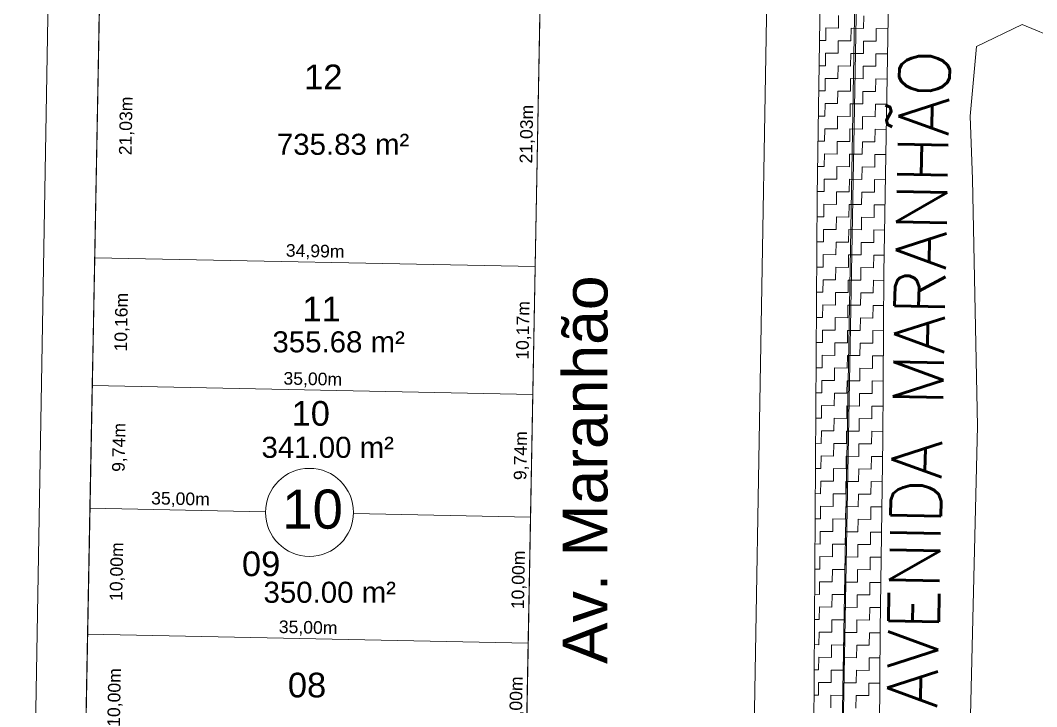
# Model space of a CAD drawing. Header units: metres. Extents: x 3808 to 8215, y 2374 to 6187.
# Drawn here: x 5342.5 to 5423.2, y 4490.5 to 4545.1 of the extents above; entities that cross this region are included whole.
import ezdxf
from ezdxf.enums import TextEntityAlignment as Align

# ---------------------------------------------------------------- set-up
doc = ezdxf.new("R2010")
doc.units = ezdxf.units.M
doc.linetypes.add('CONTINUO', pattern=[0])
for name, color, linetype in [('Areas Lotes', 1, 'Continuous'), ('Calçada', 8, 'Continuous'), ('CORREGO', 7, 'Continuous'), ('COTAS', 7, 'Continuous'), ('Lote', 7, 'Continuous'), ('LOTES_LINHAS', 7, 'Continuous'), ('Nome das Ruas', 7, 'Continuous'), ('Nº Lote', 7, 'Continuous'), ('Nº. quadra', 7, 'Continuous'), ('PERIMETRO', 7, 'CONTINUO'), ('q', 9, 'CONTINUO'), ('quadras', 7, 'Continuous')]:
    doc.layers.add(name, color=color, linetype=linetype)
doc.styles.add('Arial', font='arial.ttf')
doc.styles.add('SIMPLEX', font='simplex', dxfattribs={"height": 0.2})
doc.dimstyles.new('Copy(2) of ISO-25', dxfattribs={"dimtxt": 1, "dimasz": 2.5, "dimexe": 1.25, "dimexo": 0.625, "dimgap": 0.2, "dimtad": 1, "dimtoh": 1, "dimlfac": 1, "dimzin": 1, "dimtxsty": 'Arial', "dimblk": 'NONE', "dimcen": 0, "dimse1": 1, "dimse2": 1, "dimsd1": 1, "dimsd2": 1, "dimclrt": 256, "dimaunit": 1, "dimadec": 3, "dimazin": 0, "dimtfac": 1, "dimtmove": 0, "dimatfit": 3, "dimldrblk": 'NONE', "dimfxl": 1, "dimtolj": 1, "dimtzin": 0, "dimarcsym": 0})

# ---------------------------------------------------------------- blocks, each defined once
blk = doc.blocks.new('*D12')
at = {"layer": 'Defpoints', "color": 0, "linetype": 'Continuous', "transparency": 16777216}
for p in [(5347.871, 4496.319), (5350.96, 4496.261), (5347.684, 4486.32)]:
    blk.add_point(p, dxfattribs=at)
at = {"layer": 'COTAS', "linetype": 'Continuous', "lineweight": 5, "transparency": 16777216, "insert": (5350.066, 4491.277), "char_height": 1, "attachment_point": 5, "rotation": 88.92523, "style": 'Arial'}
blk.add_mtext('\\A1;10,00m', dxfattribs=at)
blk = doc.blocks.new('_None')
blk = doc.blocks.new('*D13')
at = {"layer": 'Defpoints', "color": 0, "linetype": 'Continuous', "transparency": 16777216}
for p in [(5348.059, 4506.317), (5351.148, 4506.259), (5347.871, 4496.319)]:
    blk.add_point(p, dxfattribs=at)
at = {"layer": 'COTAS', "linetype": 'Continuous', "lineweight": 5, "transparency": 16777216, "insert": (5350.253, 4501.275), "char_height": 1, "attachment_point": 5, "rotation": 88.92523, "style": 'Arial'}
blk.add_mtext('\\A1;10,00m', dxfattribs=at)
blk = doc.blocks.new('*D14')
at = {"layer": 'Defpoints', "color": 0, "linetype": 'Continuous', "transparency": 16777216}
for p in [(5348.241, 4516.059), (5351.331, 4516.001), (5348.059, 4506.317)]:
    blk.add_point(p, dxfattribs=at)
at = {"layer": 'COTAS', "linetype": 'Continuous', "lineweight": 5, "transparency": 16777216, "insert": (5350.438, 4511.145), "char_height": 1, "attachment_point": 5, "rotation": 88.92523, "style": 'Arial'}
blk.add_mtext('\\A1;9,74m', dxfattribs=at)
blk = doc.blocks.new('*D15')
at = {"layer": 'Defpoints', "color": 0, "linetype": 'Continuous', "transparency": 16777216}
for p in [(5348.432, 4526.221), (5351.521, 4526.163), (5348.241, 4516.059)]:
    blk.add_point(p, dxfattribs=at)
at = {"layer": 'COTAS', "linetype": 'Continuous', "lineweight": 5, "transparency": 16777216, "insert": (5350.625, 4521.097), "char_height": 1, "attachment_point": 5, "rotation": 88.92523, "style": 'Arial'}
blk.add_mtext('\\A1;10,16m', dxfattribs=at)
blk = doc.blocks.new('*D4594')
at = {"layer": 'Defpoints', "color": 0, "linetype": 'Continuous', "transparency": 16777216}
for p in [(5347.871, 4496.319), (5347.871, 4496.319), (5382.867, 4495.607)]:
    blk.add_point(p, dxfattribs=at)
at = {"layer": 'COTAS', "linetype": 'Continuous', "lineweight": 5, "transparency": 16777216, "insert": (5365.385, 4496.764), "char_height": 1, "attachment_point": 5, "rotation": 358.83464, "style": 'Arial'}
blk.add_mtext('\\A1;35,00m', dxfattribs=at)
blk = doc.blocks.new('*D4597')
at = {"layer": 'Defpoints', "color": 0, "linetype": 'Continuous', "transparency": 16777216}
for p in [(5348.241, 4516.059), (5348.241, 4516.059), (5383.231, 4515.347)]:
    blk.add_point(p, dxfattribs=at)
at = {"layer": 'COTAS', "linetype": 'Continuous', "lineweight": 5, "transparency": 16777216, "insert": (5365.753, 4516.504), "char_height": 1, "attachment_point": 5, "rotation": 358.83464, "style": 'Arial'}
blk.add_mtext('\\A1;35,00m', dxfattribs=at)
blk = doc.blocks.new('*D4713')
at = {"layer": 'Defpoints', "color": 0, "linetype": 'Continuous', "transparency": 16777216}
for p in [(5348.432, 4526.221), (5348.432, 4526.221), (5383.419, 4525.509)]:
    blk.add_point(p, dxfattribs=at)
at = {"layer": 'COTAS', "linetype": 'Continuous', "lineweight": 5, "transparency": 16777216, "insert": (5365.942, 4526.666), "char_height": 1, "attachment_point": 5, "rotation": 358.83464, "style": 'Arial'}
blk.add_mtext('\\A1;34,99m', dxfattribs=at)
blk = doc.blocks.new('*D4720')
at = {"layer": 'Defpoints', "color": 0, "linetype": 'Continuous', "transparency": 16777216}
for p in [(5382.867, 4495.607), (5382.867, 4495.607), (5382.683, 4485.608)]:
    blk.add_point(p, dxfattribs=at)
at = {"layer": 'COTAS', "linetype": 'Continuous', "lineweight": 5, "transparency": 16777216, "insert": (5381.974, 4490.622), "char_height": 1, "attachment_point": 5, "rotation": 88.94356, "style": 'Arial'}
blk.add_mtext('\\A1;10,00m', dxfattribs=at)
blk = doc.blocks.new('*D4721')
at = {"layer": 'Defpoints', "color": 0, "linetype": 'Continuous', "transparency": 16777216}
for p in [(5383.052, 4505.606), (5383.052, 4505.606), (5382.867, 4495.607)]:
    blk.add_point(p, dxfattribs=at)
at = {"layer": 'COTAS', "linetype": 'Continuous', "lineweight": 5, "transparency": 16777216, "insert": (5382.159, 4500.621), "char_height": 1, "attachment_point": 5, "rotation": 88.94356, "style": 'Arial'}
blk.add_mtext('\\A1;10,00m', dxfattribs=at)
blk = doc.blocks.new('*D4722')
at = {"layer": 'Defpoints', "color": 0, "linetype": 'Continuous', "transparency": 16777216}
for p in [(5383.052, 4515.347), (5383.231, 4515.344), (5383.052, 4505.606)]:
    blk.add_point(p, dxfattribs=at)
at = {"layer": 'COTAS', "linetype": 'Continuous', "lineweight": 5, "transparency": 16777216, "insert": (5382.34, 4510.49), "char_height": 1, "attachment_point": 5, "rotation": 88.94356, "style": 'Arial'}
blk.add_mtext('\\A1;9,74m', dxfattribs=at)
blk = doc.blocks.new('*D4723')
at = {"layer": 'Defpoints', "color": 0, "linetype": 'Continuous', "transparency": 16777216}
for p in [(5383.231, 4525.513), (5383.419, 4525.51), (5383.052, 4515.347)]:
    blk.add_point(p, dxfattribs=at)
at = {"layer": 'COTAS', "linetype": 'Continuous', "lineweight": 5, "transparency": 16777216, "insert": (5382.524, 4520.442), "char_height": 1, "attachment_point": 5, "rotation": 88.94356, "style": 'Arial'}
blk.add_mtext('\\A1;10,17m', dxfattribs=at)
blk = doc.blocks.new('*D4724')
at = {"layer": 'Defpoints', "color": 0, "linetype": 'Continuous', "transparency": 16777216}
for p in [(5383.806, 4546.532), (5383.806, 4546.532), (5383.231, 4525.513)]:
    blk.add_point(p, dxfattribs=at)
at = {"layer": 'COTAS', "linetype": 'Continuous', "lineweight": 5, "transparency": 16777216, "insert": (5382.812, 4536.035), "char_height": 1, "attachment_point": 5, "rotation": 88.94356, "style": 'Arial'}
blk.add_mtext('\\A1;21,03m', dxfattribs=at)
blk = doc.blocks.new('*D4727')
at = {"layer": 'Defpoints', "color": 0, "linetype": 'Continuous', "transparency": 16777216}
for p in [(5348.826, 4547.243), (5348.432, 4526.221), (5351.594, 4526.162)]:
    blk.add_point(p, dxfattribs=at)
at = {"layer": 'COTAS', "linetype": 'Continuous', "lineweight": 5, "transparency": 16777216, "insert": (5350.991, 4536.688), "char_height": 1, "attachment_point": 5, "rotation": 88.92523, "style": 'Arial'}
blk.add_mtext('\\A1;21,03m', dxfattribs=at)
blk = doc.blocks.new('*D4734')
at = {"layer": 'Defpoints', "color": 0, "linetype": 'Continuous', "transparency": 16777216}
for p in [(5348.059, 4506.329), (5348.059, 4506.317), (5383.052, 4505.606)]:
    blk.add_point(p, dxfattribs=at)
at = {"layer": 'COTAS', "linetype": 'Continuous', "lineweight": 5, "transparency": 16777216, "insert": (5355.245, 4506.984), "char_height": 1, "attachment_point": 5, "rotation": 358.83464, "style": 'Arial'}
blk.add_mtext('\\A1;35,00m', dxfattribs=at)

msp = doc.modelspace()

# ---------------------------------------------------------------- linework, layer by layer
at = {"layer": 'Calçada', "linetype": 'Continuous', "lineweight": 5}
for p, q in [((5345.631, 4599.08), (5342.526, 4418.768)), ((5402.69, 4597.559), (5399.576, 4417.771))]:
    msp.add_line(p, q, dxfattribs=at)
at = {"layer": 'CORREGO', "color": 5, "linetype": 'CONTINUO', "lineweight": 5}
for p, q in [((5405.803, 4531.129, 271.364), (5406.374, 4565.278, 271.364)), ((5411.516, 4548.146, 271.364), (5411.113, 4525.001, 271.364)), ((5405.487, 4480.744, 271.364), (5405.803, 4531.129, 271.364)), ((5411.113, 4525.001, 271.364), (5411.018, 4511.803, 271.364)), ((5411.018, 4511.803, 271.364), (5410.83, 4496.628, 271.364)), ((5410.83, 4496.628, 271.364), (5410.68, 4477.309, 271.364))]:
    msp.add_line(p, q, dxfattribs=at)
at = {"layer": 'Lote', "lineweight": 5}
for p, q in [((5383.419, 4525.509), (5348.432, 4526.221)), ((5383.231, 4515.347), (5348.241, 4516.059)), ((5361.995, 4506.034), (5348.059, 4506.317)), ((5383.052, 4505.606), (5368.985, 4505.892)), ((5382.867, 4495.607), (5347.871, 4496.319))]:
    msp.add_line(p, q, dxfattribs=at)
at = {"layer": 'Lote', "linetype": 'Continuous', "lineweight": 5, "flags": 128}
for points in [[(5348.826, 4547.243), (5348.432, 4526.221), (5383.419, 4525.509), (5383.806, 4546.532)], [(5383.231, 4515.347), (5383.419, 4525.509), (5348.432, 4526.221), (5348.241, 4516.059)], [(5382.683, 4485.608), (5382.867, 4495.607), (5347.871, 4496.319), (5347.684, 4486.32)]]:
    msp.add_lwpolyline(points, close=True, dxfattribs=at)
at = {"layer": 'Lote', "linetype": 'Continuous', "lineweight": 5}
msp.add_lwpolyline([(5348.826, 4547.243), (5383.801, 4546.532), (5383.419, 4525.509), (5348.432, 4526.221)], close=True, dxfattribs=at)
at = {"layer": 'Lote', "linetype": 'Continuous', "lineweight": 5, "flags": 128}
for points in [[(5368.985, 4505.892), (5383.052, 4505.606), (5383.231, 4515.347), (5348.241, 4516.059), (5348.059, 4506.317), (5361.995, 4506.034)], [(5361.995, 4506.034), (5348.059, 4506.317), (5347.871, 4496.319), (5382.867, 4495.607), (5383.052, 4505.606), (5368.985, 4505.892)]]:
    msp.add_lwpolyline(points, dxfattribs=at)
at = {"layer": 'LOTES_LINHAS', "color": 5, "lineweight": 5}
for p, q in [((5411.516, 4548.146), (5411.113, 4525.001)), ((5418.482, 4542.99), (5422.103, 4544.734)), ((5422.103, 4544.734), (5426.354, 4542.984)), ((5417.975, 4537.454), (5418.482, 4542.99)), ((5418.145, 4532.47), (5417.975, 4537.454)), ((5418.556, 4512.831), (5418.145, 4532.47)), ((5411.113, 4525.001), (5411.018, 4511.803)), ((5417.839, 4484.148), (5418.556, 4512.831)), ((5411.018, 4511.803), (5410.83, 4496.628)), ((5410.83, 4496.628), (5410.68, 4477.309))]:
    msp.add_line(p, q, dxfattribs=at)
at = {"layer": 'LOTES_LINHAS', "color": 5, "linetype": 'Continuous', "lineweight": 5}
for p, q in [((5407.507, 4544.457), (5407.518, 4545.457)), ((5409.507, 4544.435), (5409.518, 4545.435)), ((5406.496, 4543.469), (5406.507, 4544.469)), ((5406.507, 4544.469), (5407.507, 4544.457)), ((5408.496, 4543.446), (5408.507, 4544.446)), ((5408.507, 4544.446), (5409.507, 4544.435)), ((5410.495, 4543.424), (5410.507, 4544.424)), ((5410.507, 4544.424), (5411.451, 4544.413)), ((5406.009, 4543.474), (5406.496, 4543.469)), ((5407.484, 4542.458), (5407.496, 4543.458)), ((5407.496, 4543.458), (5408.496, 4543.446)), ((5409.484, 4542.435), (5409.495, 4543.435)), ((5409.495, 4543.435), (5410.495, 4543.424)), ((5406.473, 4541.469), (5406.484, 4542.469)), ((5406.484, 4542.469), (5407.484, 4542.458)), ((5408.473, 4541.446), (5408.484, 4542.446)), ((5408.484, 4542.446), (5409.484, 4542.435)), ((5410.473, 4541.424), (5410.484, 4542.424)), ((5410.484, 4542.424), (5411.416, 4542.413)), ((5405.976, 4541.475), (5406.473, 4541.469)), ((5407.462, 4540.458), (5407.473, 4541.458)), ((5407.473, 4541.458), (5408.473, 4541.446)), ((5409.462, 4540.435), (5409.473, 4541.435)), ((5409.473, 4541.435), (5410.473, 4541.424)), ((5406.451, 4539.469), (5406.462, 4540.469)), ((5406.462, 4540.469), (5407.462, 4540.458)), ((5408.451, 4539.447), (5408.462, 4540.446)), ((5408.462, 4540.446), (5409.462, 4540.435)), ((5410.45, 4539.424), (5410.462, 4540.424)), ((5410.462, 4540.424), (5411.381, 4540.414)), ((5405.942, 4539.475), (5406.451, 4539.469)), ((5407.439, 4538.458), (5407.451, 4539.458)), ((5407.451, 4539.458), (5408.451, 4539.447)), ((5409.439, 4538.435), (5409.45, 4539.435)), ((5409.45, 4539.435), (5410.45, 4539.424)), ((5406.428, 4537.469), (5406.439, 4538.469)), ((5406.439, 4538.469), (5407.439, 4538.458)), ((5408.428, 4537.447), (5408.439, 4538.447)), ((5408.439, 4538.447), (5409.439, 4538.435)), ((5410.428, 4537.424), (5410.439, 4538.424)), ((5410.439, 4538.424), (5411.347, 4538.414)), ((5405.909, 4537.475), (5406.428, 4537.469)), ((5407.417, 4536.458), (5407.428, 4537.458)), ((5407.428, 4537.458), (5408.428, 4537.447)), ((5409.417, 4536.435), (5409.428, 4537.435)), ((5409.428, 4537.435), (5410.428, 4537.424)), ((5406.406, 4535.469), (5406.417, 4536.469)), ((5406.417, 4536.469), (5407.417, 4536.458)), ((5408.405, 4535.447), (5408.417, 4536.447)), ((5408.417, 4536.447), (5409.417, 4536.435)), ((5410.405, 4535.424), (5410.417, 4536.424)), ((5410.417, 4536.424), (5411.312, 4536.414)), ((5405.875, 4535.475), (5406.406, 4535.469)), ((5407.394, 4534.458), (5407.406, 4535.458)), ((5407.406, 4535.458), (5408.405, 4535.447)), ((5409.394, 4534.436), (5409.405, 4535.436)), ((5409.405, 4535.436), (5410.405, 4535.424)), ((5406.383, 4533.469), (5406.394, 4534.469)), ((5406.394, 4534.469), (5407.394, 4534.458)), ((5408.383, 4533.447), (5408.394, 4534.447)), ((5408.394, 4534.447), (5409.394, 4534.436)), ((5410.383, 4533.424), (5410.394, 4534.424)), ((5410.394, 4534.424), (5411.277, 4534.414)), ((5405.842, 4533.476), (5406.383, 4533.469)), ((5407.372, 4532.458), (5407.383, 4533.458)), ((5407.383, 4533.458), (5408.383, 4533.447)), ((5409.372, 4532.436), (5409.383, 4533.436)), ((5409.383, 4533.436), (5410.383, 4533.424)), ((5406.361, 4531.47), (5406.372, 4532.469)), ((5406.372, 4532.469), (5407.372, 4532.458)), ((5408.36, 4531.447), (5408.372, 4532.447)), ((5408.372, 4532.447), (5409.372, 4532.436)), ((5410.36, 4531.425), (5410.372, 4532.424)), ((5410.372, 4532.424), (5411.242, 4532.415)), ((5405.809, 4531.476), (5406.361, 4531.47)), ((5407.349, 4530.458), (5407.361, 4531.458)), ((5407.361, 4531.458), (5408.36, 4531.447)), ((5409.349, 4530.436), (5409.36, 4531.436)), ((5409.36, 4531.436), (5410.36, 4531.425)), ((5406.338, 4529.47), (5406.349, 4530.47)), ((5406.349, 4530.47), (5407.349, 4530.458)), ((5408.338, 4529.447), (5408.349, 4530.447)), ((5408.349, 4530.447), (5409.349, 4530.436)), ((5410.338, 4529.425), (5410.349, 4530.425)), ((5410.349, 4530.425), (5411.207, 4530.415)), ((5405.792, 4529.476), (5406.338, 4529.47)), ((5407.327, 4528.458), (5407.338, 4529.458)), ((5407.338, 4529.458), (5408.338, 4529.447)), ((5409.327, 4528.436), (5409.338, 4529.436)), ((5409.338, 4529.436), (5410.338, 4529.425)), ((5406.316, 4527.47), (5406.327, 4528.47)), ((5406.327, 4528.47), (5407.327, 4528.458)), ((5408.315, 4527.447), (5408.327, 4528.447)), ((5408.327, 4528.447), (5409.327, 4528.436)), ((5410.315, 4527.425), (5410.327, 4528.425)), ((5410.327, 4528.425), (5411.173, 4528.415)), ((5405.78, 4527.476), (5406.316, 4527.47)), ((5407.304, 4526.459), (5407.316, 4527.459)), ((5407.316, 4527.459), (5408.315, 4527.447)), ((5409.304, 4526.436), (5409.315, 4527.436)), ((5409.315, 4527.436), (5410.315, 4527.425)), ((5406.293, 4525.47), (5406.304, 4526.47)), ((5406.304, 4526.47), (5407.304, 4526.459)), ((5408.293, 4525.447), (5408.304, 4526.447)), ((5408.304, 4526.447), (5409.304, 4526.436)), ((5410.293, 4525.425), (5410.304, 4526.425)), ((5410.304, 4526.425), (5411.138, 4526.415)), ((5405.767, 4525.476), (5406.293, 4525.47)), ((5407.282, 4524.459), (5407.293, 4525.459)), ((5407.293, 4525.459), (5408.293, 4525.447)), ((5409.282, 4524.436), (5409.293, 4525.436)), ((5409.293, 4525.436), (5410.293, 4525.425)), ((5406.271, 4523.47), (5406.282, 4524.47)), ((5406.282, 4524.47), (5407.282, 4524.459)), ((5408.27, 4523.448), (5408.282, 4524.447)), ((5408.282, 4524.447), (5409.282, 4524.436)), ((5410.27, 4523.425), (5410.282, 4524.425)), ((5410.282, 4524.425), (5411.109, 4524.416)), ((5405.755, 4523.476), (5406.271, 4523.47)), ((5407.259, 4522.459), (5407.27, 4523.459)), ((5407.27, 4523.459), (5408.27, 4523.448)), ((5409.259, 4522.436), (5409.27, 4523.436)), ((5409.27, 4523.436), (5410.27, 4523.425)), ((5406.248, 4521.47), (5406.259, 4522.47)), ((5406.259, 4522.47), (5407.259, 4522.459)), ((5408.248, 4521.448), (5408.259, 4522.448)), ((5408.259, 4522.448), (5409.259, 4522.436)), ((5410.248, 4521.425), (5410.259, 4522.425)), ((5410.259, 4522.425), (5411.095, 4522.416)), ((5405.742, 4521.476), (5406.248, 4521.47)), ((5407.237, 4520.459), (5407.248, 4521.459)), ((5407.248, 4521.459), (5408.248, 4521.448)), ((5409.237, 4520.436), (5409.248, 4521.436)), ((5409.248, 4521.436), (5410.248, 4521.425)), ((5406.226, 4519.47), (5406.237, 4520.47)), ((5406.237, 4520.47), (5407.237, 4520.459)), ((5408.225, 4519.448), (5408.237, 4520.448)), ((5408.237, 4520.448), (5409.237, 4520.436)), ((5410.225, 4519.425), (5410.237, 4520.425)), ((5410.237, 4520.425), (5411.08, 4520.416)), ((5405.73, 4519.476), (5406.226, 4519.47)), ((5407.214, 4518.459), (5407.225, 4519.459)), ((5407.225, 4519.459), (5408.225, 4519.448)), ((5409.214, 4518.437), (5409.225, 4519.437)), ((5409.225, 4519.437), (5410.225, 4519.425)), ((5406.203, 4517.47), (5406.214, 4518.47)), ((5406.214, 4518.47), (5407.214, 4518.459)), ((5408.203, 4517.448), (5408.214, 4518.448)), ((5408.214, 4518.448), (5409.214, 4518.437)), ((5410.203, 4517.425), (5410.214, 4518.425)), ((5410.214, 4518.425), (5411.066, 4518.416)), ((5405.717, 4517.476), (5406.203, 4517.47)), ((5407.192, 4516.459), (5407.203, 4517.459)), ((5407.203, 4517.459), (5408.203, 4517.448)), ((5409.192, 4516.437), (5409.203, 4517.437)), ((5409.203, 4517.437), (5410.203, 4517.425)), ((5406.181, 4515.471), (5406.192, 4516.47)), ((5406.192, 4516.47), (5407.192, 4516.459)), ((5408.18, 4515.448), (5408.192, 4516.448)), ((5408.192, 4516.448), (5409.192, 4516.437)), ((5410.18, 4515.426), (5410.192, 4516.425)), ((5410.192, 4516.425), (5411.052, 4516.416)), ((5405.705, 4515.476), (5406.181, 4515.471)), ((5407.169, 4514.459), (5407.18, 4515.459)), ((5407.18, 4515.459), (5408.18, 4515.448)), ((5409.169, 4514.437), (5409.18, 4515.437)), ((5409.18, 4515.437), (5410.18, 4515.426)), ((5406.158, 4513.471), (5406.169, 4514.471)), ((5406.169, 4514.471), (5407.169, 4514.459)), ((5408.158, 4513.448), (5408.169, 4514.448)), ((5408.169, 4514.448), (5409.169, 4514.437)), ((5410.158, 4513.426), (5410.169, 4514.426)), ((5410.169, 4514.426), (5411.037, 4514.416)), ((5405.692, 4513.476), (5406.158, 4513.471)), ((5407.147, 4512.459), (5407.158, 4513.459)), ((5407.158, 4513.459), (5408.158, 4513.448)), ((5409.147, 4512.437), (5409.158, 4513.437)), ((5409.158, 4513.437), (5410.158, 4513.426)), ((5406.136, 4511.471), (5406.147, 4512.471)), ((5406.147, 4512.471), (5407.147, 4512.459)), ((5408.135, 4511.448), (5408.147, 4512.448)), ((5408.147, 4512.448), (5409.147, 4512.437)), ((5410.135, 4511.426), (5410.147, 4512.426)), ((5410.147, 4512.426), (5411.023, 4512.416)), ((5405.68, 4511.476), (5406.136, 4511.471)), ((5407.124, 4510.46), (5407.135, 4511.46)), ((5407.135, 4511.46), (5408.135, 4511.448)), ((5409.124, 4510.437), (5409.135, 4511.437)), ((5409.135, 4511.437), (5410.135, 4511.426)), ((5406.113, 4509.471), (5406.124, 4510.471)), ((5406.124, 4510.471), (5407.124, 4510.46)), ((5408.113, 4509.448), (5408.124, 4510.448)), ((5408.124, 4510.448), (5409.124, 4510.437)), ((5410.113, 4509.426), (5410.124, 4510.426)), ((5410.124, 4510.426), (5411.001, 4510.416)), ((5405.667, 4509.476), (5406.113, 4509.471)), ((5407.102, 4508.46), (5407.113, 4509.46)), ((5407.113, 4509.46), (5408.113, 4509.448)), ((5409.102, 4508.437), (5409.113, 4509.437)), ((5409.113, 4509.437), (5410.113, 4509.426)), ((5406.09, 4507.471), (5406.102, 4508.471)), ((5406.102, 4508.471), (5407.102, 4508.46)), ((5408.09, 4507.449), (5408.102, 4508.448)), ((5408.102, 4508.448), (5409.102, 4508.437)), ((5410.09, 4507.426), (5410.101, 4508.426)), ((5410.101, 4508.426), (5410.976, 4508.416)), ((5405.655, 4507.476), (5406.09, 4507.471)), ((5407.079, 4506.46), (5407.09, 4507.46)), ((5407.09, 4507.46), (5408.09, 4507.449)), ((5409.079, 4506.437), (5409.09, 4507.437)), ((5409.09, 4507.437), (5410.09, 4507.426)), ((5406.068, 4505.471), (5406.079, 4506.471)), ((5406.079, 4506.471), (5407.079, 4506.46)), ((5408.068, 4505.449), (5408.079, 4506.449)), ((5408.079, 4506.449), (5409.079, 4506.437)), ((5410.068, 4505.426), (5410.079, 4506.426)), ((5410.079, 4506.426), (5410.951, 4506.416)), ((5405.642, 4505.476), (5406.068, 4505.471)), ((5407.057, 4504.46), (5407.068, 4505.46)), ((5407.068, 4505.46), (5408.068, 4505.449)), ((5409.057, 4504.437), (5409.068, 4505.437)), ((5409.068, 4505.437), (5410.068, 4505.426)), ((5406.045, 4503.471), (5406.057, 4504.471)), ((5406.057, 4504.471), (5407.057, 4504.46)), ((5408.045, 4503.449), (5408.057, 4504.449)), ((5408.057, 4504.449), (5409.057, 4504.437)), ((5410.045, 4503.426), (5410.056, 4504.426)), ((5410.056, 4504.426), (5410.927, 4504.416)), ((5405.63, 4503.476), (5406.045, 4503.471)), ((5407.034, 4502.46), (5407.045, 4503.46)), ((5407.045, 4503.46), (5408.045, 4503.449)), ((5409.034, 4502.438), (5409.045, 4503.438)), ((5409.045, 4503.438), (5410.045, 4503.426)), ((5406.023, 4501.471), (5406.034, 4502.471)), ((5406.034, 4502.471), (5407.034, 4502.46)), ((5408.023, 4501.449), (5408.034, 4502.449)), ((5408.034, 4502.449), (5409.034, 4502.438)), ((5410.023, 4501.426), (5410.034, 4502.426)), ((5410.034, 4502.426), (5410.902, 4502.417)), ((5405.617, 4501.476), (5406.023, 4501.471)), ((5407.012, 4500.46), (5407.023, 4501.46)), ((5407.023, 4501.46), (5408.023, 4501.449)), ((5409.012, 4500.438), (5409.023, 4501.438)), ((5409.023, 4501.438), (5410.023, 4501.426)), ((5406, 4499.472), (5406.012, 4500.472)), ((5406.012, 4500.472), (5407.012, 4500.46)), ((5408, 4499.449), (5408.012, 4500.449)), ((5408.012, 4500.449), (5409.012, 4500.438)), ((5410, 4499.427), (5410.011, 4500.426)), ((5410.011, 4500.426), (5410.877, 4500.417)), ((5405.605, 4499.476), (5406, 4499.472)), ((5406.989, 4498.46), (5407, 4499.46)), ((5407, 4499.46), (5408, 4499.449)), ((5408.989, 4498.438), (5409, 4499.438)), ((5409, 4499.438), (5410, 4499.427)), ((5405.978, 4497.472), (5405.989, 4498.472)), ((5405.989, 4498.472), (5406.989, 4498.46)), ((5407.978, 4497.449), (5407.989, 4498.449)), ((5407.989, 4498.449), (5408.989, 4498.438)), ((5409.978, 4497.427), (5409.989, 4498.427)), ((5409.989, 4498.427), (5410.852, 4498.417)), ((5405.592, 4497.476), (5405.978, 4497.472)), ((5406.967, 4496.461), (5406.978, 4497.46)), ((5406.978, 4497.46), (5407.978, 4497.449)), ((5408.966, 4496.438), (5408.978, 4497.438)), ((5408.978, 4497.438), (5409.978, 4497.427)), ((5405.955, 4495.472), (5405.967, 4496.472)), ((5405.967, 4496.472), (5406.967, 4496.461)), ((5407.955, 4495.449), (5407.967, 4496.449)), ((5407.967, 4496.449), (5408.966, 4496.438)), ((5409.955, 4495.427), (5409.966, 4496.427)), ((5409.966, 4496.427), (5410.828, 4496.417)), ((5405.58, 4495.476), (5405.955, 4495.472)), ((5406.944, 4494.461), (5406.955, 4495.461)), ((5406.955, 4495.461), (5407.955, 4495.449)), ((5408.944, 4494.438), (5408.955, 4495.438)), ((5408.955, 4495.438), (5409.955, 4495.427)), ((5405.933, 4493.472), (5405.944, 4494.472)), ((5405.944, 4494.472), (5406.944, 4494.461)), ((5407.933, 4493.449), (5407.944, 4494.449)), ((5407.944, 4494.449), (5408.944, 4494.438)), ((5409.933, 4493.427), (5409.944, 4494.427)), ((5409.944, 4494.427), (5410.812, 4494.417)), ((5405.567, 4493.476), (5405.933, 4493.472)), ((5406.922, 4492.461), (5406.933, 4493.461)), ((5406.933, 4493.461), (5407.933, 4493.449)), ((5408.921, 4492.438), (5408.933, 4493.438)), ((5408.933, 4493.438), (5409.933, 4493.427)), ((5405.91, 4491.472), (5405.922, 4492.472)), ((5405.922, 4492.472), (5406.922, 4492.461)), ((5407.91, 4491.45), (5407.922, 4492.45)), ((5407.922, 4492.45), (5408.921, 4492.438)), ((5409.91, 4491.427), (5409.921, 4492.427)), ((5409.921, 4492.427), (5410.797, 4492.417)), ((5405.555, 4491.476), (5405.91, 4491.472)), ((5406.899, 4490.461), (5406.91, 4491.461)), ((5406.91, 4491.461), (5407.91, 4491.45)), ((5408.899, 4490.438), (5408.91, 4491.438)), ((5408.91, 4491.438), (5409.91, 4491.427))]:
    msp.add_line(p, q, dxfattribs=at)
at = {"layer": 'Nº. quadra', "lineweight": 5}
msp.add_circle((5365.49, 4505.988), 3.496, dxfattribs=at)
at = {"layer": 'q', "lineweight": 5}
msp.add_line((5428.372, 5629.504), (5405.671, 4365.473), dxfattribs=at)
at = {"layer": 'q', "linetype": 'Continuous', "lineweight": 5}
msp.add_line((5416.162, 4971.116), (5405.674, 4365.62), dxfattribs=at)
at = {"layer": 'quadras', "lineweight": 5}
msp.add_line((5346.478, 4422.063), (5349.733, 4595.544), dxfattribs=at)
at = {"layer": 'quadras', "linetype": 'Continuous', "lineweight": 5}
msp.add_line((5384.696, 4594.791), (5381.498, 4421.356), dxfattribs=at)
at = {"layer": 'quadras', "linetype": 'Continuous', "lineweight": 5, "flags": 128}
msp.add_lwpolyline([(5346.478, 4422.063, 0.41375), (5347.947, 4420.536), (5379.968, 4419.884, 0.41477), (5381.498, 4421.356), (5384.696, 4594.791, 0.41323), (5383.229, 4596.318), (5351.265, 4597.015, 0.415104), (5349.733, 4595.544)], format="xyb", close=True, dxfattribs=at)

# ---------------------------------------------------------------- texts
at = {"layer": 'Areas Lotes', "linetype": 'Continuous', "lineweight": 5, "style": 'Arial'}
for s, p in [('735.83 m²', (5362.902, 4534.393)), ('355.68 m²', (5362.548, 4518.699)), ('341.00 m²', (5361.681, 4510.318)), ('350.00 m²', (5361.842, 4498.804))]:
    msp.add_text(s, height=1.6726, dxfattribs=at).set_placement(p)
at = {"layer": 'Nome das Ruas', "lineweight": 5, "style": 'Arial'}
msp.add_text('Av. Maranhão', height=3.55, rotation=90, dxfattribs=at).set_placement((5389.16, 4493.938, 165.916))
at = {"layer": 'Nº Lote', "linetype": 'Continuous', "lineweight": 5, "style": 'Arial'}
for s, p in [('12', (5366.593, 4539.604)), ('11', (5366.457, 4521.167)), ('10', (5365.592, 4512.872)), ('09', (5361.652, 4500.919)), ('08', (5365.296, 4491.288))]:
    msp.add_text(s, height=1.96, dxfattribs=at).set_placement(p, align=Align.CENTER)
at = {"layer": 'Nº. quadra', "lineweight": 5, "style": 'Arial'}
msp.add_text('10', height=3.1039, dxfattribs=at).set_placement((5363.326, 4504.694))
at = {"layer": 'PERIMETRO', "color": 7, "lineweight": 5, "style": 'SIMPLEX'}
msp.add_text('AVENIDA MARANHÃO', height=4, rotation=88.8599, dxfattribs=at).set_placement((5415.333, 4490.431))

# ---------------------------------------------------------------- dimensions: what is measured, and where the dimension line sits
at = {"layer": 'COTAS', "linetype": 'Continuous', "lineweight": 5}
for base, p1, p2, angle, picture, middle in [((5351.594, 4526.162), (5348.826, 4547.243), (5348.432, 4526.221), 88.92523, '*D4727', (5350.991, 4536.688)), ((5383.806, 4546.532), (5383.231, 4525.513), (5383.806, 4546.532), 268.94356, '*D4724', (5382.812, 4536.035)), ((5351.521, 4526.163), (5348.241, 4516.059), (5348.432, 4526.221), 268.92523, '*D15', (5350.625, 4521.097)), ((5383.419, 4525.51), (5383.052, 4515.347), (5383.231, 4525.513), 268.94356, '*D4723', (5382.524, 4520.442)), ((5351.331, 4516.001), (5348.059, 4506.317), (5348.241, 4516.059), 268.92523, '*D14', (5350.438, 4511.145)), ((5383.231, 4515.344), (5383.052, 4505.606), (5383.052, 4515.347), 268.94356, '*D4722', (5382.34, 4510.49)), ((5351.148, 4506.259), (5347.871, 4496.319), (5348.059, 4506.317), 268.92523, '*D13', (5350.253, 4501.275)), ((5383.052, 4505.606), (5382.867, 4495.607), (5383.052, 4505.606), 268.94356, '*D4721', (5382.159, 4500.621)), ((5350.96, 4496.261), (5347.684, 4486.32), (5347.871, 4496.319), 268.92523, '*D12', (5350.066, 4491.277)), ((5382.867, 4495.607), (5382.683, 4485.608), (5382.867, 4495.607), 268.94356, '*D4720', (5381.974, 4490.622))]:
    dim = msp.add_linear_dim(base=base, p1=p1, p2=p2, angle=angle, dimstyle='Copy(2) of ISO-25', override={"dimpost": 'm', "dimtmove": 1}, dxfattribs=at)
    dim.commit()
    dim.dimension.update_dxf_attribs({"geometry": picture, "text_midpoint": middle})
for p1, p2, picture, middle in [((5383.419, 4525.509), (5348.432, 4526.221), '*D4713', (5365.942, 4526.666)), ((5383.231, 4515.347), (5348.241, 4516.059), '*D4597', (5365.753, 4516.504)), ((5382.867, 4495.607), (5347.871, 4496.319), '*D4594', (5365.385, 4496.764))]:
    dim = msp.add_aligned_dim(p1=p1, p2=p2, distance=0, dimstyle='Copy(2) of ISO-25', override={"dimpost": 'm'}, dxfattribs=at)
    dim.commit()
    dim.dimension.update_dxf_attribs({"geometry": picture, "text_midpoint": middle})
dim = msp.add_linear_dim(base=(5348.059, 4506.329), p1=(5383.052, 4505.606), p2=(5348.059, 4506.317), angle=178.83464, dimstyle='Copy(2) of ISO-25', override={"dimpost": 'm'}, dxfattribs=at)
dim.commit()
dim.dimension.update_dxf_attribs({"geometry": '*D4734', "text_midpoint": (5355.229, 4506.183), "dimtype": 161})

doc.saveas('drawing.dxf')
